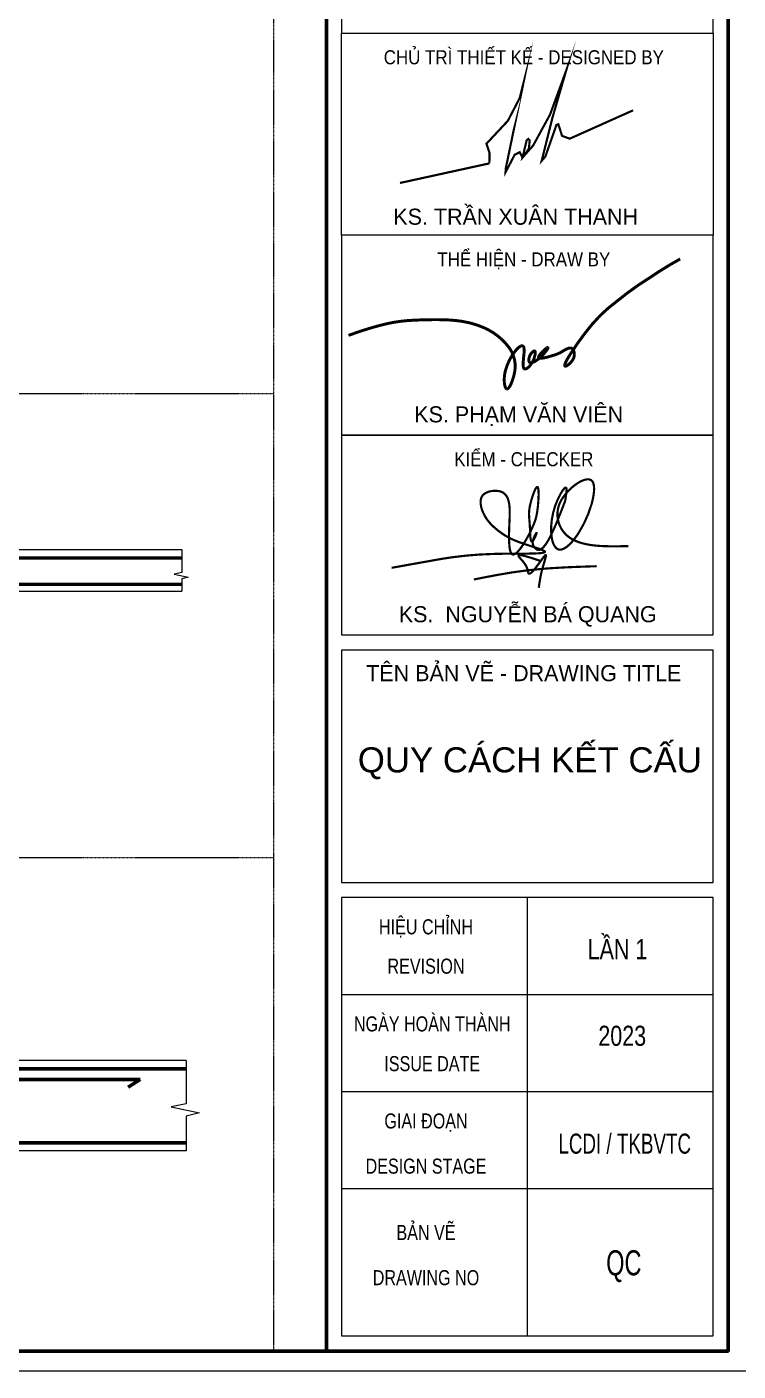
# Model space of a CAD drawing. Header units: millimetres. Extents: x 19378 to 572383, y -1120116 to -527168.
# Drawn here: x 135123 to 150124, y -611253 to -582891 of the extents above; entities that cross this region are included whole.
import ezdxf
from ezdxf.enums import TextEntityAlignment as Align

# ---------------------------------------------------------------- set-up
doc = ezdxf.new("R2010")
doc.units = ezdxf.units.MM
doc.header["$MEASUREMENT"] = 0
doc.linetypes.add('HIDDEN', pattern=[0.375, 0.25, -0.125])
doc.layers.get('Defpoints').update_dxf_attribs({"color": 1})
for name, color, linetype, lineweight in [('EG Net dam2', 6, 'Continuous', 53), ('EG Net thay', 7, 'Continuous', 20), ('ISO', 153, 'Continuous', 13), ('LC ISO', 153, 'Continuous', 13), ('LC MANH DUT', 35, 'HIDDEN', 5), ('LC Net dam 1', 30, 'Continuous', 30), ('LC Net dam3', 1, 'Continuous', 60), ('LC Net thay', 7, 'Continuous', 25), ('LC Text1', 3, 'Continuous', 20)]:
    doc.layers.add(name, color=color, linetype=linetype, lineweight=lineweight)
doc.layers.add('Khungten_LCDI', color=7, linetype='Continuous')
doc.styles.add('Khungten', font='VHAVAN.TTF', dxfattribs={"width": 0.9, "height": 5000})
doc.styles.add('Title', font='VHBLACK.TTF', dxfattribs={"width": 0.8})
doc.styles.add('VnAvantH', font='VHAVANB.TTF', dxfattribs={"width": 0.6})

# ---------------------------------------------------------------- blocks, each defined once
blk = doc.blocks.new('NGUYEN BA QUANG')
at = {"layer": 'LC ISO', "const_width": 54}
for points in [[(906, 1114, 0.006821), (929, 1272, 0.011774), (937, 1340, 0.026266), (938, 1394, 0.052103), (935, 1423, 0.076783), (930, 1436, 0.163971), (923, 1442, 0.170042), (914, 1442, 0.080479), (902, 1436, 0.05585), (881, 1417, 0.031056), (847, 1375, 0.025203), (791, 1286, 0.116129), (556, 476, 0.061974), (575, 166, 0.045365), (610, 47, 0.070676), (660, -41, 0.091415), (710, -86, 0.146905), (783, -104, 0.068448), (833, -95, 0.049636), (885, -72, 0.053986), (978, -6, 0.029209), (1056, 69, 0.021304), (1134, 162, 0.025491), (1250, 329, 0.068873), (1561, 1027, 0.01773), (1596, 1171, 0.037697), (1624, 1368, 0.029037), (1623, 1453, 0.04288), (1613, 1525, 0.066726), (1590, 1583, 0.100495), (1556, 1623, 0.111871), (1508, 1644, 0.054631), (1469, 1647, 0.041179), (1426, 1643, 0.04561), (1355, 1623, 0.04967), (1225, 1558, 0.109429), (829, 1164, 0.05047), (753, 1012, 0.368126), (1079, 156, 0.040655), (1223, 90, 0.031441), (1383, 42, 0.023503), (1557, 9, 0.017084), (1742, -10, 0.011936), (1936, -19, 0.009133), (2206, -21, 0.002915), (2480, -16)], [(-3416, -557, -0.001023), (-2231, -345, -0.008385), (-1869, -289, -0.026114), (-905, -212, -0.007166), (-491, -205, 0.001773), (-49, -203, 0.009736), (200, -197, 0.025773), (331, -186, 0.054465), (383, -173, 0.09183), (397, -166, 0.386262), (399, -152, 0.129793), (379, -135, 0.036801), (321, -108, 0.016128), (184, -59, -0.006736), (-183, 62, -0.023924), (-416, 154, -0.046785), (-684, 310, -0.041509), (-918, 503, -0.092678), (-1136, 813, -0.077778), (-1199, 1035, -0.070106), (-1196, 1141, -0.201572), (-1106, 1286, -0.091887), (-982, 1343, -0.118851), (-732, 1351, -0.227561), (-543, 1208, -0.055716), (-508, 1121, -0.035741), (-487, 1019, -0.022757), (-478, 904, -0.018678), (-477, 714, 0.005361), (-493, 294, 0.022501), (-487, 25, 0.024956), (-474, -85, 0.051878), (-451, -169, 0.084004), (-427, -209, 0.302699), (-372, -224, 0.091028), (-331, -204, 0.045769), (-285, -164, 0.031407), (-218, -87, 0.026473), (-114, 66, 0.038878), (124, 530, 0.063388), (207, 831, 0.030377), (243, 1236, 0.019395), (241, 1350, 0.050857), (231, 1429, 0.089259), (221, 1451, 0.446193), (202, 1454, 0.08967), (185, 1438, 0.048315), (156, 1388, 0.024568), (114, 1288, 0.037087), (24, 971, 0.06811), (7, 722, 0.007404), (19, 571, -0.009821), (27, 442, 0.013775), (38, 214, 0.023991), (46, 154, 0.068642), (58, 113, 0.168495), (71, 99, 0.190472), (82, 99, 0.135753), (102, 116, 0.042547), (133, 165, 0.037247), (185, 280, 0.083462), (192, 310, 0.752396), (189, 311, 0.077103), (170, 286, 0.067778), (106, 135, 0.079642), (97, 52, 0.07615), (107, 12, 0.090818), (168, -77, 0.162992), (233, -111, 0.134535), (287, -101, 0.046135), (315, -85, 0.0589), (372, -33, 0.033446), (431, 44, 0.020493), (492, 142, 0.018931), (584, 325, 0.012315), (712, 617, 0.006262), (906, 1114)], [(274, -380, 0.002584), (99, -322, 0.004829), (-9, -289, 0.009549), (-104, -262, 0.02019), (-180, -245, 0.020391), (-210, -242, 0.037792), (-233, -241, 0.083891), (-249, -244, 0.129866), (-256, -250, 0.170647), (-258, -257, 0.074142), (-257, -264, 0.04333), (-253, -271, 0.038982), (-240, -290, 0.018381), (-209, -327, -0.006145), (-155, -388, -0.017161), (-112, -442, -0.029179), (-72, -502, -0.056277), (-39, -577, -0.025416), (-31, -610, -0.003247), (-24, -652, 0.033316), (-18, -677, 0.055631), (-12, -689, 0.087521), (-5, -698, 0.15828), (8, -703, 0.07777), (18, -702, 0.051495), (30, -698, 0.04838), (50, -685, 0.02792), (72, -667, 0.021215), (104, -635, 0.012757), (138, -596, 0.011354), (192, -528, 0.005945), (265, -430, -0.007904), (360, -301, -0.011483), (384, -270, -0.027823), (404, -249, -0.066961), (415, -240, -0.123545), (420, -238, -0.248584), (424, -240, -0.12084), (426, -246, -0.064597), (426, -260, -0.027008), (421, -289, -0.011306), (411, -326, -0.007085), (384, -419, 0.007773), (340, -569, 0.03162), (266, -923, 0.004795), (248, -1055)], [(-1368, -847, -0.004051), (-800, -737, -0.026384), (342, -582, -0.006339), (726, -556, -0.004215), (1111, -537, -0.002629), (1689, -517)]]:
    blk.add_lwpolyline(points, format="xyb", dxfattribs=at)
blk = doc.blocks.new('Nha o can bo nhan vien Trung doan')
at = {"layer": 'Defpoints', "lineweight": 0}
blk.add_lwpolyline([(-1200, -14850), (-1200, 14850), (40800, 14850), (40800, -14850)], close=True, dxfattribs=at)
at = {"layer": 'Khungten_LCDI', "color": 5, "lineweight": 60}
blk.add_line((36600, 14650), (36600, -14650), dxfattribs=at)
at = {"layer": 'Khungten_LCDI', "color": 5, "lineweight": 25}
blk.add_line((40600, -14650), (40600, 14650), dxfattribs=at)
at = {"layer": 'Khungten_LCDI', "color": 9, "lineweight": 15}
for p, q in [((38600, -10133), (38600, -14500)), ((40450, -11100), (36750, -11100)), ((40450, -12067), (36750, -12067)), ((40450, -13033), (36750, -13033))]:
    blk.add_line(p, q, dxfattribs=at)
at = {"layer": 'Khungten_LCDI', "color": 5, "lineweight": 60}
blk.add_lwpolyline([(0, -14650), (0, 14650), (40600, 14650), (40600, -14650)], close=True, dxfattribs=at)
at = {"layer": 'Khungten_LCDI', "color": 9, "lineweight": 15}
for points in [[(36750, -1522), (40450, -1522), (40450, 446), (36750, 446)], [(36750, -1522), (40450, -1522), (40450, -3535), (36750, -3535)], [(36750, -5526), (40450, -5526), (40450, -3535), (36750, -3535)], [(36750, -7517), (40450, -7517), (40450, -5526), (36750, -5526)], [(36750, -9983), (40450, -9983), (40450, -7667), (36750, -7667)], [(36750, -14500), (40450, -14500), (40450, -10133), (36750, -10133)]]:
    blk.add_lwpolyline(points, close=True, dxfattribs=at)
at = {"layer": 'LC ISO', "const_width": 21.6}
for points in [[(38223, -2819), (38225, -2715), (38194, -2623), (38407, -2395), (38524, -2170), (38559, -2033), (38386, -2871), (38384, -2907), (38424, -2831), (38475, -2733), (38525, -2708), (38553, -2761), (38616, -2673), (38625, -2590), (38611, -2575), (38594, -2590), (38553, -2761), (38659, -2641), (38828, -2331), (38987, -1897), (38850, -2368), (38749, -2773), (38744, -2793), (38781, -2750), (38891, -2436), (38910, -2429), (38947, -2545), (39023, -2573), (39655, -2290)], [(37333, -3014), (38223, -2819)]]:
    blk.add_lwpolyline(points, dxfattribs=at)
at = {"layer": 'LC ISO', "const_width": 29.4}
blk.add_lwpolyline([(36820, -4532, -0.005589), (36989, -4475, -0.022453), (37203, -4416, -0.038343), (37420, -4384, -0.012299), (37598, -4377, -0.014061), (37778, -4377, -0.032435), (37955, -4393, -0.065887), (38169, -4456, -0.127402), (38414, -4647, -0.217203), (38474, -4901, -0.056046), (38441, -5010, -0.054981), (38419, -5051, -0.074917), (38408, -5062, -0.192631), (38398, -5066, -0.190426), (38389, -5060, -0.079856), (38381, -5046, -0.067464), (38372, -5000, -0.089823), (38386, -4872, -0.10427), (38491, -4676, -0.05658), (38522, -4647, -0.102761), (38543, -4637, -0.411767), (38565, -4649, -0.072182), (38568, -4664, -0.042063), (38568, -4712, 0.006515), (38560, -4797, 0.050846), (38561, -4843, 0.084642), (38565, -4859, 0.316888), (38580, -4867, 0.10557), (38595, -4862, 0.079173), (38621, -4840, 0.148897), (38679, -4718, 0.074472), (38679, -4697, 0.295229), (38672, -4687, 0.15701), (38666, -4688, 0.097298), (38650, -4700, 0.165018), (38616, -4769, 0.085117), (38617, -4789, 0.384735), (38637, -4804, 0.083003), (38655, -4801, 0.044183), (38675, -4792, 0.048448), (38722, -4759, 0.055197), (38788, -4688, 0.06223), (38806, -4659, 0.356145), (38806, -4653, 0.296448), (38800, -4654, 0.057996), (38762, -4684, 0.048541), (38723, -4728, 0.086608), (38714, -4746, 0.314867), (38717, -4757, 0.149234), (38731, -4761, 0.047589), (38753, -4759, 0.030742), (38810, -4746, 0.010919), (38888, -4722, 0.058476), (38947, -4694, -0.021304), (38991, -4669, -0.046344), (39013, -4660, -0.096698), (39032, -4658, -0.153723), (39049, -4665, -0.103714), (39061, -4682, -0.235546), (39057, -4769, -0.124446), (39000, -4831, -0.115248), (38981, -4839, -0.439421), (38974, -4834, -0.101123), (38974, -4824, -0.053735), (38987, -4792, -0.025453), (39029, -4720, -0.033469), (39248, -4420, -0.059013), (39491, -4194, -0.0344), (39818, -3959, -0.023249), (40123, -3771)], format="xyb", dxfattribs=at)
at = {"layer": 'LC Net dam 1', "xscale": 0.4, "yscale": 0.4, "zscale": 0.4}
blk.add_blockref('NGUYEN BA QUANG', (38616, -6625), dxfattribs=at)
at = {"color": 7}
for s, height, style, width, p in [('chñ tr× thiÕt kÕ - designed by', 140, 'Khungten', 0.9, (38566, -1832)), ('thÓ hiÖn - draw by', 140, 'Khungten', 0.9, (38566, -3845)), ('kiÓm - checker', 140, 'Khungten', 0.9, (38566, -5836)), ('hiÖu chØnh', 150, 'Khungten', 0.8, (37592, -10499)), ('revision', 150, 'Khungten', 0.8, (37592, -10891)), ('ngµy hoµn thµnh', 150, 'Khungten', 0.8, (37654, -11466)), ('issue date', 150, 'Khungten', 0.8, (37654, -11862)), ('giai ®o¹n', 150, 'Khungten', 0.8, (37592, -12433)), ('lcdi / tkbvtc', 200, 'Title', 0.7, (39571, -12684)), ('design stage', 150, 'Khungten', 0.8, (37592, -12883)), ('b¶n vÏ', 150, 'Khungten', 0.8, (37592, -13544)), ('drawing nO', 150, 'Khungten', 0.8, (37592, -13994))]:
    blk.add_text(s, height=height, dxfattribs=dict(at, style=style, width=width)).set_placement(p, align=Align.CENTER)
for s, style, p in [('ks. TRÇN XU¢N THANH ', 'VnAvantH', (38515, -3430)), ('ks. PH¹M V¡N VI£N', 'VnAvantH', (38515, -5399)), ('ks.  NGUYÔN B¸ QUANG', 'VnAvantH', (38605, -7390)), ('tªn b¶n vÏ - drawing title', 'Khungten', (38566, -7977))]:
    blk.add_text(s, height=160, dxfattribs=dict(at, style=style)).set_placement(p, align=Align.CENTER)
at = {"color": 7, "style": 'Khungten', "width": 0.8}
for tag, p in [('REVISION', (39499, -10746)), ('NGAYHT', (39576, -11636))]:
    blk.add_attdef(tag, text='', height=200, dxfattribs=at).set_placement(p, align=Align.CENTER)
at = {"layer": 'LC Text1', "style": 'Title', "width": 1.485915}
for tag, p, p2 in [('TENBANVE1', (36913, -8886), (40339, -8886)), ('TENBANVE2', (36913, -9562), (40339, -9562))]:
    blk.add_attdef(tag, text='', height=250, dxfattribs=at).set_placement(p, p2, align=Align.FIT)
at = {"layer": 'LC Text1', "style": 'Title', "width": 0.7}
blk.add_attdef('SOBANVE', text='', height=250, dxfattribs=at).set_placement((39562, -13896), align=Align.CENTER)

msp = doc.modelspace()

# ---------------------------------------------------------------- linework, layer by layer
at = {"layer": 'EG Net dam2'}
msp.add_line((138387.8, -594098.4, 0), (111735.1, -594098.4, 0), dxfattribs=at)
at = {"layer": 'EG Net dam2', "elevation": 0}
for points in [[(111735.1, -594649.1), (137156.6, -594649.1)], [(127735.9, -594649.1), (138387.8, -594649.1)]]:
    msp.add_lwpolyline(points, dxfattribs=at)
at = {"layer": 'EG Net thay'}
for p, q in [((111735.1, -593918.4, 0), (137156.6, -593918.4, 0)), ((127735.9, -593918.4, 0), (138387.8, -593918.4, 0)), ((133509.4, -594797.8, 0), (138387.8, -594797.8, 0)), ((138482.7, -604697.3, 0), (133609.2, -604697.3, 0)), ((138482.7, -606603.8, 0), (133609.4, -606603.8, 0))]:
    msp.add_line(p, q, dxfattribs=at)
at = {"layer": 'ISO', "elevation": 0}
for points in [[(138387.8, -593918.4), (138387.8, -594405.5), (138228, -594436.4), (138527.4, -594498.9), (138387.8, -594532.9), (138387.8, -594797.8)], [(138482.7, -604697.3), (138482.7, -605616.5), (138163.2, -605678.3), (138762, -605803.3), (138482.7, -605871.4), (138482.7, -606603.8)]]:
    msp.add_lwpolyline(points, dxfattribs=at)
at = {"layer": 'LC MANH DUT', "ltscale": 3}
for p, q in [((140327.8, -610829.2, 0), (140327.8, -551844.1)), ((111101.7, -590624.7), (140327.8, -590624.7)), ((111101.7, -600413.1, 0), (140327.8, -600413.1, 0))]:
    msp.add_line(p, q, dxfattribs=at)
at = {"layer": 'LC Net dam3'}
for p, q in [((138482.7, -604876.8, 0), (132301.7, -604876.8, 0)), ((137509.7, -605096.8, 0), (128709, -605096.8, 0)), ((137509.7, -605096.8, 0), (137261.5, -605260.3, 0)), ((138482.7, -606436.8, 0), (132301.7, -606436.8, 0))]:
    msp.add_line(p, q, dxfattribs=at)

# ---------------------------------------------------------------- block references
at = {"layer": 'LC Net thay'}
ref = msp.add_blockref('Nha o can bo nhan vien Trung doan', (63919.7, -579800, 0), dxfattribs=dict(at, xscale=2.11803428639144, yscale=2.11803428639144, zscale=2.11803428639144))
ref.add_attrib('NGAYHT', '2023', dxfattribs={"layer": 'LC Text1', "height": 423.6, "style": 'Khungten', "width": 0.8}).set_placement((147679.6, -604389, 0), align=Align.CENTER)
ref.add_attrib('REVISION', 'lÇn 1', dxfattribs={"layer": 'LC Text1', "height": 423.6, "style": 'Khungten', "width": 0.8}).set_placement((147579.4, -602561, 0), align=Align.CENTER)
ref.add_attrib('SOBANVE', 'qc', dxfattribs={"layer": 'LC Text1', "height": 529.51, "style": 'Title', "width": 0.7}).set_placement((147713.3, -609232.6, 0), align=Align.CENTER)
ref.add_attrib('TENBANVE1', 'quy c¸ch kÕt cÊu', dxfattribs={"layer": 'LC Text1', "height": 529.509, "style": 'Title', "width": 0.888232}).set_placement((142101.9, -598620.3, 0), (149359.4, -598620.3, 0), align=Align.FIT)

doc.saveas('drawing.dxf')
